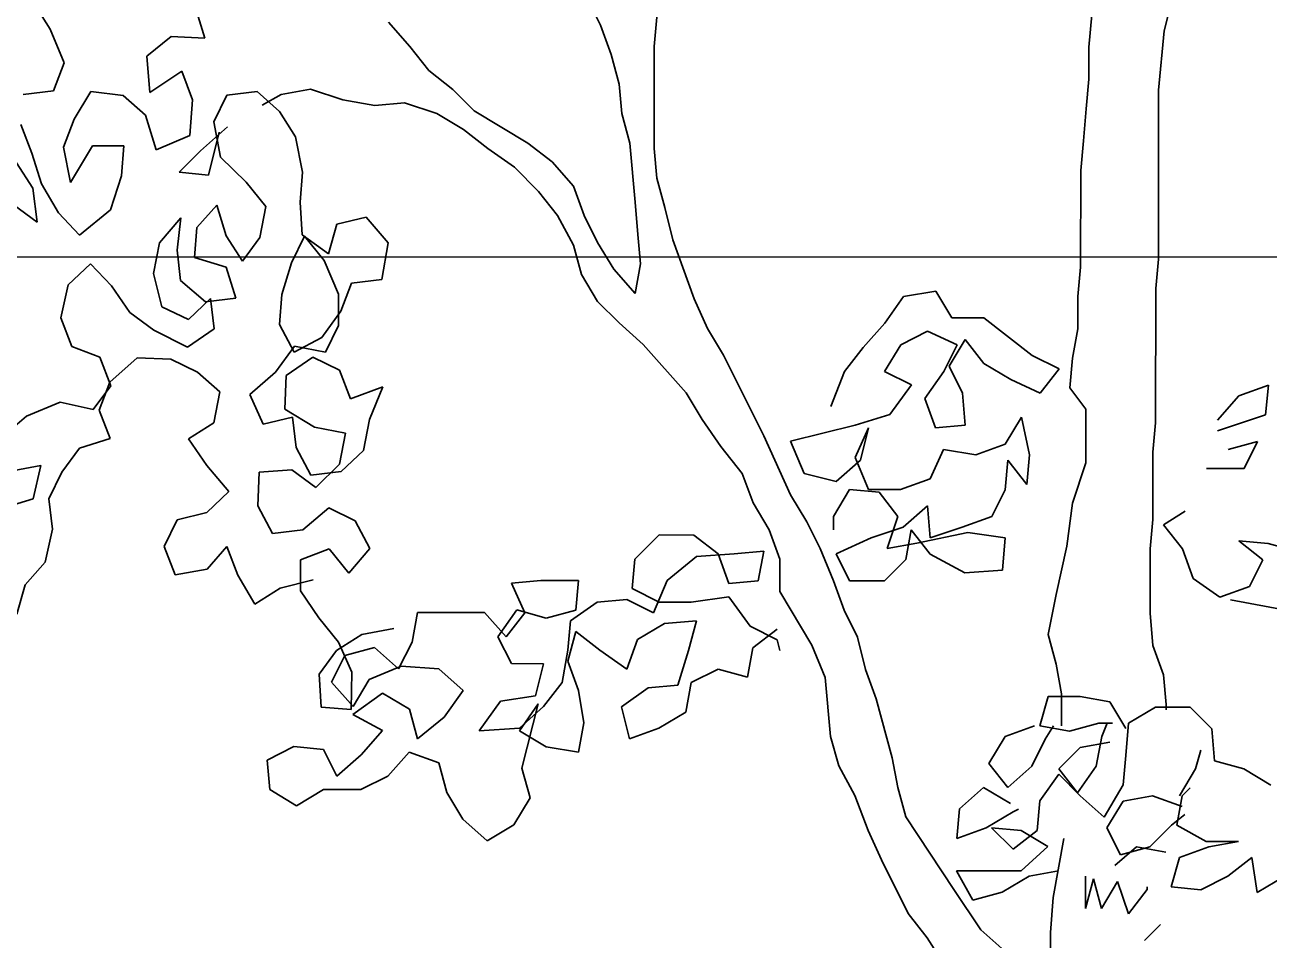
# Model space of a CAD drawing. Header units: millimetres. Extents: x 3675 to 7804, y -1257 to 3701.
# Drawn here: x 6932 to 7017.8, y -478.5 to -415.4 of the extents above; entities that cross this region are included whole.
import ezdxf

# ---------------------------------------------------------------- set-up
doc = ezdxf.new("R2010")
doc.units = ezdxf.units.MM
doc.layers.add('L-shrub', color=74, linetype='Continuous', lineweight=35)
doc.layers.add('VS - Vista', color=1, linetype='Continuous')

# ---------------------------------------------------------------- blocks, each defined once
blk = doc.blocks.new('a4')
for p, q in [((0.0047, 1.75972), (0.00678, 1.78237)), ((-0.40002, 1.77623), (-0.39387, 1.7665)), ((-0.33454, 1.76316), (-0.33857, 1.77642)), ((-0.18269, 1.76813), (-0.18783, 1.77843)), ((0.03664, 1.77822), (0.03354, 1.76587)), ((-0.39387, 1.7665), (-0.38843, 1.7536)), ((-0.26404, 1.76923), (-0.25581, 1.75996)), ((-0.17859, 1.7568), (-0.18269, 1.76813)), ((-0.16107, 1.7712), (-0.16211, 1.75987)), ((-0.35681, 1.75616), (-0.34743, 1.76373)), ((-0.34743, 1.76373), (-0.33454, 1.76316)), ((0.03354, 1.76587), (0.03146, 1.74322)), ((-0.25581, 1.75996), (-0.24861, 1.75068)), ((-0.16211, 1.75987), (-0.16214, 1.72074)), ((0.00469, 1.74736), (0.0047, 1.75972)), ((-0.38843, 1.7536), (-0.39252, 1.74284)), ((-0.35561, 1.74221), (-0.35681, 1.75616)), ((-0.17551, 1.74547), (-0.17859, 1.7568)), ((-0.3434, 1.75047), (-0.35561, 1.74221)), ((-0.3392, 1.73951), (-0.3434, 1.75047)), ((-0.24861, 1.75068), (-0.23935, 1.74347)), ((0.00365, 1.73604), (0.00469, 1.74736)), ((-0.39252, 1.74284), (-0.40418, 1.74145)), ((-0.3846, 1.73204), (-0.37821, 1.74262)), ((-0.37821, 1.74262), (-0.36586, 1.74117)), ((-0.31447, 1.74263), (-0.32612, 1.74124)), ((-0.30583, 1.73501), (-0.31447, 1.74263)), ((-0.29392, 1.74352), (-0.30525, 1.74147)), ((-0.28157, 1.73939), (-0.29392, 1.74352)), ((-0.23935, 1.74347), (-0.23112, 1.73522)), ((-0.17449, 1.73414), (-0.17551, 1.74547)), ((0.03146, 1.74322), (0.0314, 1.67835)), ((-0.36586, 1.74117), (-0.35722, 1.73356)), ((-0.34029, 1.72574), (-0.3392, 1.73951)), ((-0.32612, 1.74124), (-0.3311, 1.73102)), ((-0.30525, 1.74147), (-0.31246, 1.73736)), ((-0.26922, 1.73732), (-0.28157, 1.73939)), ((-0.25789, 1.73834), (-0.26922, 1.73732)), ((-0.24554, 1.73421), (-0.25789, 1.73834)), ((-0.35722, 1.73356), (-0.3532, 1.7203)), ((-0.29968, 1.72528), (-0.30583, 1.73501)), ((-0.23524, 1.72802), (-0.24554, 1.73421)), ((-0.23112, 1.73522), (-0.21054, 1.72285)), ((-0.17141, 1.72281), (-0.17449, 1.73414)), ((0.00261, 1.72368), (0.00365, 1.73604)), ((-0.40509, 1.72998), (-0.40088, 1.71902)), ((-0.38869, 1.72128), (-0.3846, 1.73204)), ((-0.32586, 1.72913), (-0.33616, 1.71987)), ((-0.3311, 1.73102), (-0.32848, 1.71741)), ((-0.3532, 1.7203), (-0.34029, 1.72574)), ((-0.33308, 1.7106), (-0.32895, 1.72707)), ((-0.29707, 1.71168), (-0.29968, 1.72528)), ((-0.22598, 1.7208), (-0.23524, 1.72802)), ((0.00157, 1.71236), (0.00261, 1.72368)), ((-0.40088, 1.71902), (-0.3972, 1.70718)), ((-0.38608, 1.70768), (-0.38869, 1.72128)), ((-0.37756, 1.72178), (-0.38608, 1.70768)), ((-0.36556, 1.72175), (-0.37756, 1.72178)), ((-0.36647, 1.71027), (-0.36556, 1.72175)), ((-0.33616, 1.71987), (-0.34441, 1.71164)), ((-0.21569, 1.71358), (-0.22598, 1.7208)), ((-0.21054, 1.72285), (-0.20128, 1.71563)), ((-0.16937, 1.70016), (-0.17141, 1.72281)), ((-0.16214, 1.72074), (-0.16112, 1.70942)), ((-0.40056, 1.7056), (-0.40672, 1.71533)), ((-0.32848, 1.71741), (-0.31862, 1.70785)), ((-0.20128, 1.71563), (-0.19305, 1.70636)), ((-0.37074, 1.69722), (-0.36647, 1.71027)), ((-0.34441, 1.71164), (-0.33308, 1.7106)), ((-0.29798, 1.7002), (-0.29707, 1.71168)), ((-0.20644, 1.70431), (-0.21569, 1.71358)), ((-0.16112, 1.70942), (-0.15805, 1.69809)), ((0.00153, 1.67529), (0.00157, 1.71236)), ((-0.39883, 1.69253), (-0.40056, 1.7056)), ((-0.3972, 1.70718), (-0.3907, 1.69603)), ((-0.31862, 1.70785), (-0.31105, 1.69847)), ((-0.19305, 1.70636), (-0.18894, 1.69503)), ((-0.29713, 1.68766), (-0.29798, 1.7002)), ((-0.19924, 1.69504), (-0.20644, 1.70431)), ((-0.16835, 1.6878), (-0.16937, 1.70016)), ((-0.408, 1.69926), (-0.39883, 1.69253)), ((-0.3907, 1.69603), (-0.3826, 1.68754)), ((-0.3826, 1.68754), (-0.37074, 1.69722)), ((-0.32995, 1.69905), (-0.33756, 1.69042)), ((-0.32627, 1.68721), (-0.32995, 1.69905)), ((-0.31105, 1.69847), (-0.31338, 1.68664)), ((-0.19307, 1.6837), (-0.19924, 1.69504)), ((-0.18894, 1.69503), (-0.1838, 1.68472)), ((-0.15805, 1.69809), (-0.15497, 1.68573)), ((-0.34373, 1.69414), (-0.35188, 1.68463)), ((-0.34518, 1.68179), (-0.34373, 1.69414)), ((-0.33756, 1.69042), (-0.33848, 1.67894)), ((-0.28388, 1.69169), (-0.28708, 1.68039)), ((-0.27257, 1.69448), (-0.28388, 1.69169)), ((-0.26412, 1.68457), (-0.27257, 1.69448)), ((-0.32011, 1.67748), (-0.32627, 1.68721)), ((-0.31338, 1.68664), (-0.32011, 1.67748)), ((-0.29625, 1.68713), (-0.30122, 1.6769)), ((-0.28708, 1.68039), (-0.29713, 1.68766)), ((-0.28868, 1.67775), (-0.29625, 1.68713)), ((-0.16733, 1.67647), (-0.16835, 1.6878)), ((-0.15497, 1.68573), (-0.14675, 1.66307)), ((-0.35188, 1.68463), (-0.35421, 1.6728)), ((-0.3438, 1.67013), (-0.34518, 1.68179)), ((-0.26663, 1.67045), (-0.26412, 1.68457)), ((-0.18999, 1.67237), (-0.19307, 1.6837)), ((-0.1838, 1.68472), (-0.17763, 1.67442)), ((-0.37839, 1.67658), (-0.38689, 1.66848)), ((-0.37029, 1.66808), (-0.37839, 1.67658)), ((-0.33848, 1.67894), (-0.3263, 1.6752)), ((-0.30122, 1.6769), (-0.30496, 1.66472)), ((-0.28324, 1.66484), (-0.28868, 1.67775)), ((-0.1694, 1.66515), (-0.16733, 1.67647)), ((0.0314, 1.67835), (0.03036, 1.66702)), ((-0.35421, 1.6728), (-0.35106, 1.66008)), ((-0.3263, 1.6752), (-0.32263, 1.66336)), ((-0.18382, 1.66207), (-0.18999, 1.67237)), ((-0.17763, 1.67442), (-0.1694, 1.66515)), ((0.00049, 1.66396), (0.00153, 1.67529)), ((-0.38689, 1.66848), (-0.38975, 1.65577)), ((-0.36326, 1.65782), (-0.37029, 1.66808)), ((-0.33428, 1.66198), (-0.3438, 1.67013)), ((-0.28238, 1.65831), (-0.27829, 1.66907)), ((-0.27829, 1.66907), (-0.26663, 1.67045)), ((0.03036, 1.66702), (0.03031, 1.61554)), ((-0.34084, 1.65511), (-0.33234, 1.66321)), ((-0.32263, 1.66336), (-0.33428, 1.66198)), ((-0.33234, 1.66321), (-0.33096, 1.65155)), ((-0.30496, 1.66472), (-0.30588, 1.65325)), ((-0.28327, 1.65283), (-0.28324, 1.66484)), ((-0.17559, 1.65383), (-0.18382, 1.66207)), ((-0.14675, 1.66307), (-0.14161, 1.65174)), ((-0.07365, 1.65373), (-0.06644, 1.66402)), ((-0.06644, 1.66402), (-0.05408, 1.66607)), ((-0.05408, 1.66607), (-0.04791, 1.65577)), ((0.00048, 1.65161), (0.00049, 1.66396)), ((-0.35409, 1.65108), (-0.36326, 1.65782)), ((-0.35106, 1.66008), (-0.34084, 1.65511)), ((-0.28964, 1.64826), (-0.28238, 1.65831)), ((-0.38975, 1.65577), (-0.38554, 1.64481)), ((-0.30588, 1.65325), (-0.30025, 1.64264)), ((-0.28825, 1.64261), (-0.28327, 1.65283)), ((-0.16633, 1.64558), (-0.17559, 1.65383)), ((-0.0819, 1.64447), (-0.07365, 1.65373)), ((-0.04791, 1.65577), (-0.03555, 1.65576)), ((-0.03555, 1.65576), (-0.01703, 1.64133)), ((-0.34122, 1.64451), (-0.35409, 1.65108)), ((-0.33096, 1.65155), (-0.34122, 1.64451)), ((-0.30025, 1.64264), (-0.28964, 1.64826)), ((-0.14161, 1.65174), (-0.13544, 1.64143)), ((-0.05718, 1.65063), (-0.06748, 1.64549)), ((-0.04586, 1.64547), (-0.05718, 1.65063)), ((-0.04277, 1.64753), (-0.04896, 1.63724)), ((-0.03557, 1.63825), (-0.04277, 1.64753)), ((-0.00159, 1.64028), (0.00048, 1.65161)), ((-0.38554, 1.64481), (-0.37478, 1.64072)), ((-0.30734, 1.63489), (-0.30007, 1.64493)), ((-0.30007, 1.64493), (-0.28825, 1.64261)), ((-0.14987, 1.62703), (-0.16633, 1.64558)), ((-0.08912, 1.63521), (-0.0819, 1.64447)), ((-0.06748, 1.64549), (-0.07367, 1.6352)), ((-0.05102, 1.63518), (-0.04586, 1.64547)), ((-0.37478, 1.64072), (-0.37057, 1.62976)), ((-0.36048, 1.6405), (-0.37092, 1.63117)), ((-0.34759, 1.63994), (-0.36048, 1.6405)), ((-0.33736, 1.63497), (-0.34759, 1.63994)), ((-0.30328, 1.63364), (-0.29302, 1.64068)), ((-0.29302, 1.64068), (-0.28279, 1.6357)), ((-0.13544, 1.64143), (-0.12003, 1.61053)), ((-0.02528, 1.63207), (-0.03557, 1.63825)), ((-0.01703, 1.64133), (-0.00674, 1.63617)), ((-0.00263, 1.62896), (-0.00159, 1.64028)), ((-0.32873, 1.62735), (-0.33736, 1.63497)), ((-0.31725, 1.62644), (-0.30734, 1.63489)), ((-0.30384, 1.62075), (-0.30328, 1.63364)), ((-0.28279, 1.6357), (-0.27858, 1.62474)), ((-0.09428, 1.62183), (-0.08912, 1.63521)), ((-0.07367, 1.6352), (-0.06338, 1.63004)), ((-0.05823, 1.62489), (-0.05102, 1.63518)), ((-0.04896, 1.63724), (-0.04382, 1.62693)), ((-0.00674, 1.63617), (-0.01396, 1.62691)), ((-0.37057, 1.62976), (-0.37731, 1.6206)), ((-0.37092, 1.63117), (-0.37501, 1.62041)), ((-0.27858, 1.62474), (-0.26621, 1.6293)), ((-0.26621, 1.6293), (-0.27136, 1.61678)), ((-0.06338, 1.63004), (-0.07163, 1.61872)), ((-0.01396, 1.62691), (-0.02528, 1.63207)), ((0.00354, 1.62071), (-0.00263, 1.62896)), ((0.06224, 1.62581), (0.07357, 1.62992)), ((0.07357, 1.62992), (0.07253, 1.61859)), ((-0.39001, 1.62345), (-0.40292, 1.61802)), ((-0.37731, 1.6206), (-0.39001, 1.62345)), ((-0.33105, 1.61553), (-0.32873, 1.62735)), ((-0.31216, 1.61495), (-0.31725, 1.62644)), ((-0.1437, 1.61673), (-0.14987, 1.62703)), ((-0.05413, 1.61356), (-0.05823, 1.62489)), ((-0.04382, 1.62693), (-0.0428, 1.61458)), ((0.05399, 1.61655), (0.06224, 1.62581)), ((-0.37501, 1.62041), (-0.3708, 1.60945)), ((-0.29239, 1.61383), (-0.30384, 1.62075)), ((-0.07163, 1.61872), (-0.08502, 1.61462)), ((0.00352, 1.60012), (0.00354, 1.62071)), ((0.07253, 1.61859), (0.05399, 1.61243)), ((-0.40292, 1.61802), (-0.41283, 1.60957)), ((-0.34078, 1.60937), (-0.33105, 1.61553)), ((-0.30085, 1.61774), (-0.31216, 1.61495)), ((-0.29947, 1.60608), (-0.30085, 1.61774)), ((-0.28056, 1.61151), (-0.29239, 1.61383)), ((-0.27136, 1.61678), (-0.27369, 1.60495)), ((-0.13651, 1.60643), (-0.1437, 1.61673)), ((-0.08502, 1.61462), (-0.10973, 1.60846)), ((-0.0428, 1.61458), (-0.05413, 1.61356)), ((-0.02736, 1.60736), (-0.02117, 1.61765)), ((-0.02117, 1.61765), (-0.0181, 1.60323)), ((0.03031, 1.61554), (0.02927, 1.60421)), ((-0.3708, 1.60945), (-0.38264, 1.60578)), ((-0.33375, 1.59911), (-0.34078, 1.60937)), ((-0.28289, 1.59968), (-0.28056, 1.61151)), ((-0.12003, 1.61053), (-0.10975, 1.58787)), ((-0.07987, 1.61358), (-0.08503, 1.60226)), ((-0.08297, 1.60123), (-0.07987, 1.61358)), ((-0.38264, 1.60578), (-0.38938, 1.59661)), ((-0.29385, 1.59547), (-0.29947, 1.60608)), ((-0.27369, 1.60495), (-0.28219, 1.59685)), ((-0.12828, 1.59612), (-0.13651, 1.60643)), ((-0.10973, 1.60846), (-0.1046, 1.5961)), ((-0.0562, 1.594), (-0.05104, 1.60532)), ((-0.05104, 1.60532), (-0.03869, 1.60325)), ((-0.03869, 1.60325), (-0.02736, 1.60736)), ((0.02927, 1.60421), (0.02925, 1.57847)), ((0.0581, 1.60522), (0.06943, 1.6083)), ((0.06943, 1.6083), (0.06427, 1.598)), ((-0.29192, 1.5907), (-0.28289, 1.59968)), ((-0.09224, 1.593), (-0.08297, 1.60123)), ((-0.08503, 1.60226), (-0.07989, 1.5899)), ((-0.02634, 1.60118), (-0.02738, 1.58985)), ((-0.01914, 1.5919), (-0.02634, 1.60118)), ((-0.0181, 1.60323), (-0.01914, 1.5919)), ((-0.00164, 1.58468), (0.00352, 1.60012)), ((-0.40969, 1.59684), (-0.3975, 1.59911)), ((-0.3975, 1.59911), (-0.40036, 1.5864)), ((-0.38938, 1.59661), (-0.39435, 1.58638)), ((-0.3253, 1.5892), (-0.33375, 1.59911)), ((-0.31419, 1.58369), (-0.31362, 1.59658)), ((-0.31362, 1.59658), (-0.30108, 1.59743)), ((-0.30108, 1.59743), (-0.29192, 1.5907)), ((-0.28219, 1.59685), (-0.29385, 1.59547)), ((-0.12417, 1.58479), (-0.12828, 1.59612)), ((-0.1046, 1.5961), (-0.09224, 1.593)), ((0.06427, 1.598), (0.04986, 1.59802)), ((-0.0871, 1.58991), (-0.09328, 1.57961)), ((-0.07577, 1.58887), (-0.0871, 1.58991)), ((-0.07989, 1.5899), (-0.06753, 1.58989)), ((-0.06753, 1.58989), (-0.0562, 1.594)), ((-0.02738, 1.58985), (-0.03253, 1.57956)), ((-0.40036, 1.5864), (-0.4122, 1.58272)), ((-0.39435, 1.58638), (-0.39297, 1.57472)), ((-0.3338, 1.5811), (-0.3253, 1.5892)), ((-0.10975, 1.58787), (-0.10358, 1.57756)), ((-0.06857, 1.57959), (-0.07577, 1.58887)), ((-0.3451, 1.5783), (-0.3338, 1.5811)), ((-0.30856, 1.57308), (-0.31419, 1.58369)), ((-0.28699, 1.58292), (-0.29691, 1.57447)), ((-0.27677, 1.57794), (-0.28699, 1.58292)), ((-0.118, 1.57449), (-0.12417, 1.58479)), ((-0.05724, 1.5837), (-0.06652, 1.57547)), ((-0.05622, 1.57134), (-0.05724, 1.5837)), ((-0.00371, 1.56821), (-0.00164, 1.58468)), ((0.03336, 1.57641), (0.04161, 1.58155)), ((-0.35008, 1.56807), (-0.3451, 1.5783)), ((-0.27114, 1.56733), (-0.27677, 1.57794)), ((-0.10358, 1.57756), (-0.09844, 1.56726)), ((-0.09328, 1.57961), (-0.09329, 1.57447)), ((-0.06652, 1.57547), (-0.07888, 1.57136)), ((-0.0727, 1.56724), (-0.06857, 1.57959)), ((-0.03253, 1.57956), (-0.04386, 1.57545)), ((0.02925, 1.57847), (0.02821, 1.56715)), ((0.04056, 1.56714), (0.03336, 1.57641)), ((-0.39297, 1.57472), (-0.39583, 1.56202)), ((-0.29691, 1.57447), (-0.30856, 1.57308)), ((-0.16022, 1.57247), (-0.1695, 1.56321)), ((-0.14683, 1.57246), (-0.16022, 1.57247)), ((-0.13757, 1.56524), (-0.14683, 1.57246)), ((-0.11389, 1.56316), (-0.118, 1.57449)), ((-0.07888, 1.57136), (-0.09227, 1.5652)), ((-0.0655, 1.56311), (-0.06343, 1.57444)), ((-0.06343, 1.57444), (-0.05623, 1.56517)), ((-0.04181, 1.57339), (-0.06137, 1.56929)), ((-0.04386, 1.57545), (-0.05622, 1.57134)), ((-0.02739, 1.57132), (-0.04181, 1.57339)), ((-0.02843, 1.55896), (-0.02739, 1.57132)), ((-0.34587, 1.55712), (-0.35008, 1.56807)), ((-0.32606, 1.56801), (-0.33368, 1.55938)), ((-0.32185, 1.55705), (-0.32606, 1.56801)), ((-0.29782, 1.56299), (-0.28686, 1.5672)), ((-0.28686, 1.5672), (-0.27929, 1.55782)), ((-0.27929, 1.55782), (-0.27114, 1.56733)), ((-0.1314, 1.56523), (-0.12007, 1.56625)), ((-0.12007, 1.56625), (-0.12214, 1.55493)), ((-0.09844, 1.56726), (-0.09331, 1.5549)), ((-0.06137, 1.56929), (-0.0727, 1.56724)), ((-0.00785, 1.54968), (-0.00371, 1.56821)), ((0.02821, 1.56715), (0.02818, 1.54243)), ((0.04467, 1.55581), (0.04056, 1.56714)), ((0.07351, 1.56916), (0.06219, 1.57021)), ((0.06219, 1.57021), (0.07145, 1.56299)), ((0.08484, 1.56607), (0.07351, 1.56916)), ((-0.39583, 1.56202), (-0.40345, 1.55339)), ((-0.29785, 1.55098), (-0.29782, 1.56299)), ((-0.1695, 1.56321), (-0.17054, 1.55188)), ((-0.15715, 1.55496), (-0.14581, 1.56422)), ((-0.14581, 1.56422), (-0.1314, 1.56523)), ((-0.13347, 1.55391), (-0.13757, 1.56524)), ((-0.1139, 1.5508), (-0.11389, 1.56316)), ((-0.09227, 1.5652), (-0.08713, 1.5549)), ((-0.07374, 1.55488), (-0.0655, 1.56311)), ((-0.05623, 1.56517), (-0.04285, 1.55795)), ((0.07145, 1.56299), (0.06629, 1.5527)), ((-0.33368, 1.55938), (-0.34587, 1.55712)), ((-0.31535, 1.54591), (-0.32185, 1.55705)), ((-0.04285, 1.55795), (-0.02843, 1.55896)), ((-0.40345, 1.55339), (-0.40665, 1.54209)), ((-0.30562, 1.55206), (-0.31535, 1.54591)), ((-0.2929, 1.55521), (-0.30562, 1.55206)), ((-0.21687, 1.55399), (-0.20554, 1.555)), ((-0.21173, 1.54265), (-0.21687, 1.55399)), ((-0.20554, 1.555), (-0.19113, 1.55499)), ((-0.19113, 1.55499), (-0.19217, 1.54367)), ((-0.17054, 1.55188), (-0.16024, 1.54673)), ((-0.16231, 1.54261), (-0.15715, 1.55496)), ((-0.12214, 1.55493), (-0.13347, 1.55391)), ((-0.09331, 1.5549), (-0.0892, 1.54357)), ((-0.08713, 1.5549), (-0.07374, 1.55488)), ((0.05496, 1.54859), (0.04467, 1.55581)), ((0.06629, 1.5527), (0.05496, 1.54859)), ((-0.29082, 1.54072), (-0.29785, 1.55098)), ((-0.18393, 1.54675), (-0.1726, 1.54777)), ((-0.1726, 1.54777), (-0.16231, 1.54261)), ((-0.14789, 1.54671), (-0.13347, 1.54876)), ((-0.13347, 1.54876), (-0.12524, 1.53743)), ((-0.10157, 1.5302), (-0.1139, 1.5508)), ((-0.01095, 1.53423), (-0.00785, 1.54968)), ((0.08173, 1.54342), (0.05908, 1.54755)), ((-0.25499, 1.53137), (-0.25292, 1.54269)), ((-0.25292, 1.54269), (-0.22718, 1.54267)), ((-0.22718, 1.54267), (-0.21895, 1.53339)), ((-0.21482, 1.54369), (-0.22204, 1.5334)), ((-0.21895, 1.53339), (-0.21173, 1.54265)), ((-0.2035, 1.54059), (-0.21482, 1.54369)), ((-0.19217, 1.54367), (-0.2035, 1.54059)), ((-0.19423, 1.53955), (-0.18393, 1.54675)), ((-0.16024, 1.54673), (-0.14789, 1.54671)), ((-0.0892, 1.54357), (-0.08406, 1.53327)), ((0.02818, 1.54243), (0.0292, 1.53008)), ((-0.28325, 1.53134), (-0.29082, 1.54072)), ((-0.19527, 1.52822), (-0.19423, 1.53955)), ((-0.15819, 1.53849), (-0.16849, 1.53232)), ((-0.14584, 1.53951), (-0.15819, 1.53849)), ((-0.14893, 1.52818), (-0.14584, 1.53951)), ((-0.12524, 1.53743), (-0.11495, 1.53227)), ((-0.27423, 1.53432), (-0.28396, 1.52816)), ((-0.26204, 1.53658), (-0.27423, 1.53432)), ((-0.22204, 1.5334), (-0.2169, 1.5231)), ((-0.19217, 1.53543), (-0.19527, 1.52411)), ((-0.18291, 1.52821), (-0.19217, 1.53543)), ((-0.11495, 1.53639), (-0.12422, 1.52919)), ((-0.08406, 1.53327), (-0.08098, 1.52091)), ((-0.00787, 1.5229), (-0.01095, 1.53423)), ((-0.28396, 1.52816), (-0.2907, 1.519)), ((-0.27816, 1.51985), (-0.28325, 1.53134)), ((-0.28074, 1.52624), (-0.26941, 1.52932)), ((-0.26941, 1.52932), (-0.26015, 1.52108)), ((-0.26015, 1.52108), (-0.25499, 1.53137)), ((-0.19734, 1.51587), (-0.19527, 1.52822)), ((-0.17262, 1.521), (-0.18291, 1.52821)), ((-0.16849, 1.53232), (-0.17262, 1.521)), ((-0.15307, 1.5148), (-0.14893, 1.52818)), ((-0.12422, 1.52919), (-0.12629, 1.51786)), ((-0.11495, 1.53227), (-0.11393, 1.52815)), ((-0.09643, 1.51784), (-0.10157, 1.5302)), ((0.0292, 1.53008), (0.03331, 1.51875)), ((-0.28589, 1.51595), (-0.28074, 1.52624)), ((-0.2169, 1.5231), (-0.20454, 1.52308)), ((-0.20454, 1.52308), (-0.20764, 1.51073)), ((-0.19527, 1.52411), (-0.19117, 1.51277)), ((-0.2907, 1.519), (-0.28985, 1.50646)), ((-0.27837, 1.50555), (-0.27816, 1.51985)), ((-0.25912, 1.5221), (-0.27148, 1.51697)), ((-0.2447, 1.52106), (-0.25912, 1.5221)), ((-0.23544, 1.51282), (-0.2447, 1.52106)), ((-0.13761, 1.52096), (-0.14792, 1.51582)), ((-0.12629, 1.51786), (-0.13761, 1.52096)), ((-0.08098, 1.52091), (-0.07687, 1.50958)), ((-0.00582, 1.51158), (-0.00787, 1.5229)), ((0.03331, 1.51875), (0.03433, 1.50742)), ((-0.27766, 1.50668), (-0.28589, 1.51595)), ((-0.27148, 1.51697), (-0.27766, 1.50668)), ((-0.20456, 1.50661), (-0.19734, 1.51587)), ((-0.1747, 1.50658), (-0.16439, 1.51378)), ((-0.16439, 1.51378), (-0.15307, 1.5148)), ((-0.14792, 1.51582), (-0.14999, 1.5045)), ((-0.09439, 1.49518), (-0.09643, 1.51784)), ((-0.27767, 1.50359), (-0.26633, 1.51181)), ((-0.26633, 1.51181), (-0.25604, 1.50563)), ((-0.24266, 1.50253), (-0.23544, 1.51282)), ((-0.22103, 1.50868), (-0.22928, 1.49736)), ((-0.20764, 1.51073), (-0.22103, 1.50868)), ((-0.19117, 1.51277), (-0.18912, 1.50042)), ((-0.07687, 1.50958), (-0.07072, 1.48692)), ((-0.01097, 1.51055), (-0.01407, 1.49923)), ((0.00138, 1.51054), (-0.01097, 1.51055)), ((-0.00584, 1.49922), (-0.00582, 1.51158)), ((0.01271, 1.50847), (0.00138, 1.51054)), ((-0.28985, 1.50646), (-0.27837, 1.50555)), ((-0.25604, 1.50563), (-0.25296, 1.4943)), ((-0.21383, 1.49735), (-0.20662, 1.50764)), ((-0.21383, 1.49838), (-0.20456, 1.50661)), ((-0.20662, 1.50764), (-0.21282, 1.48293)), ((-0.17162, 1.49422), (-0.1747, 1.50658)), ((-0.14999, 1.5045), (-0.16029, 1.49833)), ((0.01888, 1.49817), (0.01271, 1.50847)), ((0.01991, 1.50023), (0.03021, 1.50639)), ((0.03021, 1.50639), (0.0436, 1.50638)), ((0.03433, 1.50742), (0.03433, 1.50536)), ((0.0436, 1.50638), (0.05183, 1.49814)), ((-0.26635, 1.4974), (-0.27767, 1.50359)), ((-0.25296, 1.4943), (-0.24266, 1.50253)), ((-0.18912, 1.50042), (-0.19119, 1.48909)), ((-0.01613, 1.49923), (-0.02746, 1.49512)), ((-0.01407, 1.49923), (-0.00275, 1.49716)), ((-0.01202, 1.49408), (-0.00892, 1.49922)), ((-0.00275, 1.49716), (0.00858, 1.50024)), ((0.00858, 1.50024), (0.01373, 1.50023)), ((0.00961, 1.49509), (0.01167, 1.50023)), ((0.01887, 1.48787), (0.01991, 1.50023)), ((-0.27459, 1.48814), (-0.26635, 1.4974)), ((-0.22928, 1.49736), (-0.21383, 1.49838)), ((-0.20354, 1.49116), (-0.21383, 1.49735)), ((-0.16029, 1.49833), (-0.17162, 1.49422)), ((-0.09131, 1.48385), (-0.09439, 1.49518)), ((-0.02746, 1.49512), (-0.03365, 1.48483)), ((0.00754, 1.48376), (0.00961, 1.49509)), ((0.05183, 1.49814), (0.05284, 1.48578)), ((-0.31063, 1.48611), (-0.30033, 1.49125)), ((-0.30033, 1.49125), (-0.28901, 1.49021)), ((-0.28901, 1.49021), (-0.28387, 1.47991)), ((-0.19119, 1.48909), (-0.20354, 1.49116)), ((-0.01718, 1.48378), (-0.01202, 1.49408)), ((0.00136, 1.49098), (-0.00688, 1.48275)), ((0.01269, 1.49302), (0.00136, 1.49098)), ((0.04563, 1.4827), (0.0477, 1.4899)), ((-0.30961, 1.47479), (-0.31063, 1.48611)), ((-0.28387, 1.47991), (-0.27459, 1.48814)), ((-0.25606, 1.48915), (-0.2643, 1.47989)), ((-0.24473, 1.48502), (-0.25606, 1.48915)), ((-0.24166, 1.47369), (-0.24473, 1.48502)), ((-0.07072, 1.48692), (-0.06867, 1.47559)), ((-0.03365, 1.48483), (-0.02645, 1.47556)), ((0.01783, 1.47654), (0.01887, 1.48787)), ((0.05284, 1.48578), (0.06417, 1.48268)), ((-0.21282, 1.48293), (-0.20974, 1.4716)), ((-0.08515, 1.47252), (-0.09131, 1.48385)), ((-0.02645, 1.47556), (-0.01718, 1.48378)), ((-0.0141, 1.4704), (-0.00688, 1.48069)), ((-0.00688, 1.48275), (0.00032, 1.47347)), ((-0.00688, 1.48069), (0.00135, 1.47244)), ((0.00032, 1.47347), (0.00754, 1.48376)), ((0.03945, 1.47241), (0.04563, 1.4827)), ((0.06417, 1.48268), (0.07446, 1.47649)), ((-0.2643, 1.47989), (-0.2746, 1.47475)), ((-0.06867, 1.47559), (-0.06559, 1.46426)), ((-0.03572, 1.47556), (-0.04499, 1.46734)), ((-0.02543, 1.46938), (-0.03572, 1.47556)), ((0.01061, 1.4642), (0.01783, 1.47654)), ((0.04048, 1.47241), (0.04357, 1.47549)), ((-0.29932, 1.4686), (-0.30961, 1.47479)), ((-0.28902, 1.47477), (-0.29932, 1.4686)), ((-0.2746, 1.47475), (-0.28902, 1.47477)), ((-0.23549, 1.46339), (-0.24166, 1.47369)), ((-0.20974, 1.4716), (-0.21592, 1.46131)), ((-0.08001, 1.45913), (-0.08515, 1.47252)), ((0.00135, 1.47244), (0.01061, 1.4642)), ((0.02915, 1.47242), (0.01782, 1.47037)), ((0.04047, 1.46829), (0.02915, 1.47242)), ((0.03841, 1.46108), (0.04048, 1.47241)), ((-0.04499, 1.46734), (-0.04603, 1.45601)), ((-0.0347, 1.46012), (-0.0244, 1.46629)), ((-0.0244, 1.46629), (-0.02234, 1.46731)), ((-0.01514, 1.45907), (-0.0141, 1.4704)), ((0.01782, 1.47037), (0.01163, 1.46008)), ((-0.22623, 1.45514), (-0.23549, 1.46339)), ((-0.21592, 1.46131), (-0.22623, 1.45514)), ((-0.06559, 1.46426), (-0.04708, 1.43645)), ((0.0281, 1.45285), (0.03635, 1.46108)), ((0.03635, 1.46108), (0.0415, 1.4652)), ((0.04973, 1.45489), (0.03841, 1.46108)), ((-0.07487, 1.4478), (-0.08001, 1.45913)), ((-0.04603, 1.45601), (-0.0347, 1.46012)), ((-0.02132, 1.45908), (-0.03264, 1.46012)), ((-0.03264, 1.46012), (-0.02441, 1.45187)), ((-0.02441, 1.45187), (-0.01514, 1.45907)), ((-0.01103, 1.45289), (-0.02132, 1.45908)), ((0.01163, 1.46008), (0.01677, 1.44977)), ((-0.02133, 1.44363), (-0.01103, 1.45289)), ((-0.00898, 1.43332), (-0.00485, 1.45597)), ((0.02295, 1.45286), (0.01471, 1.44566)), ((0.01677, 1.44977), (0.0281, 1.45285)), ((0.03428, 1.45079), (0.02295, 1.45286)), ((0.03942, 1.44872), (0.05075, 1.45283)), ((0.06208, 1.45488), (0.04973, 1.45489)), ((0.05075, 1.45283), (0.06208, 1.45488)), ((-0.06459, 1.4272), (-0.07487, 1.4478)), ((0.03632, 1.4374), (0.03942, 1.44872)), ((0.06723, 1.4487), (0.05795, 1.4415)), ((0.06927, 1.43531), (0.06723, 1.4487)), ((-0.03988, 1.43232), (-0.04604, 1.44365)), ((-0.04604, 1.44365), (-0.02133, 1.44363)), ((-0.00692, 1.44362), (-0.01824, 1.44157)), ((-0.01824, 1.44157), (-0.02855, 1.4354)), ((0.00338, 1.44155), (0.00337, 1.42919)), ((0.00337, 1.42919), (0.00647, 1.44052)), ((0.00647, 1.44052), (0.00955, 1.42919)), ((0.00955, 1.42919), (0.01573, 1.43948)), ((0.01573, 1.43948), (0.01984, 1.42712)), ((0.02706, 1.43638), (0.02706, 1.43741)), ((0.04765, 1.43636), (0.03632, 1.4374)), ((0.05795, 1.4415), (0.04765, 1.43636)), ((0.07958, 1.44148), (0.06927, 1.43531)), ((-0.04708, 1.43645), (-0.04708, 1.43645)), ((-0.04708, 1.43645), (-0.0368, 1.42099)), ((-0.02855, 1.4354), (-0.03988, 1.43232)), ((-0.01003, 1.41994), (-0.00898, 1.43332)), ((0.01984, 1.42712), (0.02706, 1.43638)), ((-0.05739, 1.41792), (-0.06459, 1.4272)), ((0.03219, 1.42299), (0.02601, 1.41682)), ((-0.0502, 1.40659), (-0.05739, 1.41792)), ((-0.0368, 1.42099), (-0.02754, 1.41275)), ((-0.01004, 1.40758), (-0.01003, 1.41994))]:
    blk.add_line(p, q)
blk = doc.blocks.new('A$C11BA3BBE')
at = {"xscale": 1.757985580985007, "yscale": 1.757985580985007, "zscale": 1.757985580985007}
blk.add_blockref('a4', (1.78927, 0), dxfattribs=at)

msp = doc.modelspace()

# ---------------------------------------------------------------- linework, layer by layer
at = {"layer": 'VS - Vista'}
msp.add_line((6108.142, -431.4), (7158.142, -431.4), dxfattribs=at)

# ---------------------------------------------------------------- block references
at = {"layer": 'L-shrub', "xscale": 102.2617952794016, "yscale": 102.2617952794016, "zscale": 102.2617952794016}
msp.add_blockref('A$C11BA3BBE', (6821.59, -733.27), dxfattribs=at)

doc.saveas('drawing.dxf')
